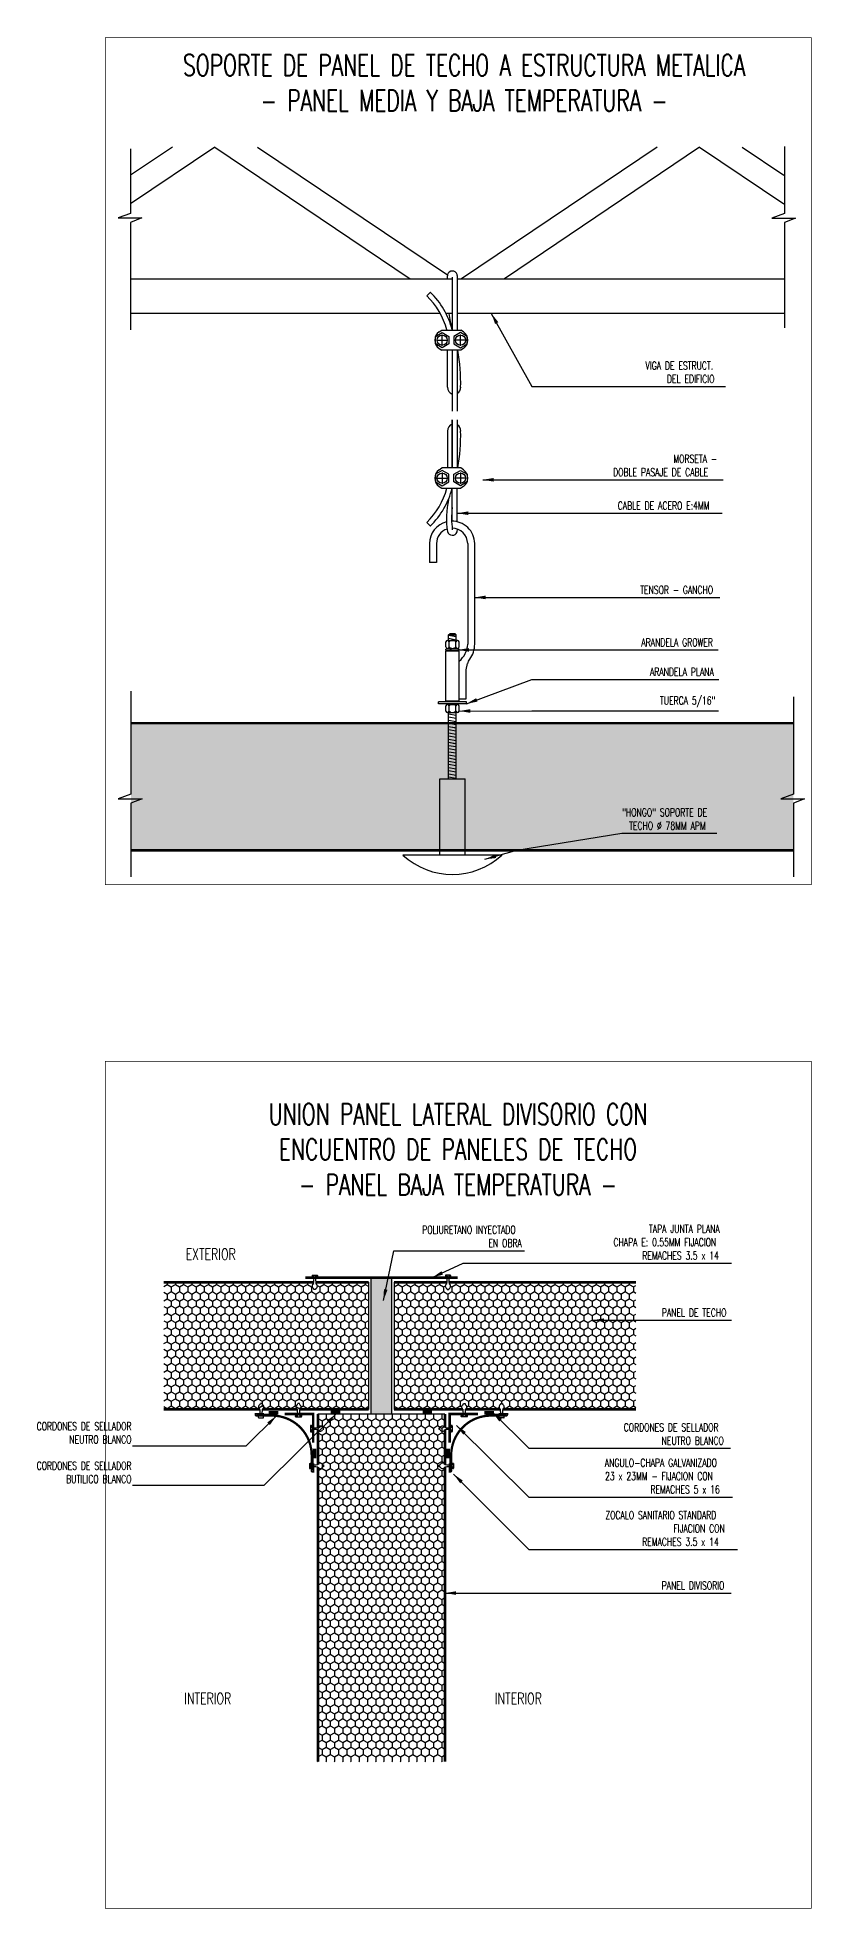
# Model space of a CAD drawing. Header units: millimetres. Extents: x -579 to 213, y -67 to 509.
# Drawn here: x -578.8 to -469.2, y -46.6 to 218.5 of the extents above; entities that cross this region are included whole.
import ezdxf

# ---------------------------------------------------------------- set-up
doc = ezdxf.new("R2010")
doc.units = ezdxf.units.MM
doc.header["$LTSCALE"] = 0.1
for name, color, linetype in [('D-01', 1, 'Continuous'), ('D-02', 2, 'Continuous'), ('D-03', 3, 'Continuous'), ('D-CUADRO', 252, 'Continuous'), ('D-GRIS', 252, 'Continuous'), ('D-TXT', 7, 'Continuous'), ('DC-TEXTO', 7, 'Continuous'), ('DC-VISTAS', 7, 'Continuous')]:
    doc.layers.add(name, color=color, linetype=linetype)
doc.styles.add('ROMANS', font='romans.shx', dxfattribs={"width": 0.7})
doc.dimstyles.new('FLECHAS-DET-1-5', dxfattribs={"dimscale": 0.035, "dimtxt": 180, "dimasz": 250, "dimexe": 50, "dimexo": 200, "dimgap": 80, "dimtad": 1, "dimdec": 3, "dimzin": 0, "dimdsep": 46, "dimtxsty": 'ROMANS', "dimblk1": 'OBLIQUE', "dimblk2": 'OBLIQUE', "dimsah": 1, "dimcen": 0.09, "dimdle": 20, "dimclrd": 256, "dimclre": 8, "dimclrt": 7, "dimadec": 0, "dimazin": 0, "dimtfac": 1, "dimtdec": 3, "dimtmove": 1, "dimatfit": 1, "dimfxl": 1, "dimtolj": 1, "dimtzin": 0, "dimarcsym": 0})
pattern_1 = [(270, (-3422.207, -579.4686), (3.2475952, -5.625), [3.75, -7.5]), (30, (-3422.207, -579.4686), (3.2475953, 5.625), [3.75, -7.5]), (330, (-3422.207, -579.4686), (6.4951905, -1e-08), [-7.5, 3.75])]

# ---------------------------------------------------------------- blocks, each defined once
blk = doc.blocks.new('_OBLIQUE')
at = {"color": 0, "linetype": 'ByBlock'}
blk.add_line((-0.5, -0.5), (0.5, 0.5), dxfattribs=at)
blk = doc.blocks.new('D11')
at = {"layer": 'D-GRIS'}
h = blk.add_hatch(dxfattribs=at)
h.set_pattern_fill('HONEY', color=256, scale=30, angle=-90, style=0)
h.set_pattern_definition(pattern_1)
h.paths.add_polyline_path([(161.3, -225.5), (161.3, -125.5), (119.6, -125.5, 0.005239), (119.7, -126.6, -0.614684), (119.8, -130.4, 0.18662), (119.5, -131.2), (118.2, -131.2, 0.18662), (118, -130.4, -0.615141), (118, -126.6, 0.005288), (118.1, -125.5), (0, -125.5), (0, -225.5)])
h = blk.add_hatch(dxfattribs=at)
h.set_pattern_fill('HONEY', color=256, scale=8, style=0)
h.set_pattern_definition([(0, (-4771.7599, 1033.7675), (1.5, 0.8660254), [1, -2]), (120, (-4771.7599, 1033.7675), (-1.5, 0.8660254), [1, -2]), (60, (-4771.7599, 1033.7675), (3e-09, 1.7320508), [-2, 1])])
h.paths.add_polyline_path([(179.2, -121.8), (163.3, -121.8), (163.3, -229.3), (179.2, -229.3)])
h = blk.add_hatch(dxfattribs=at)
h.set_pattern_fill('HONEY', color=256, scale=30, angle=-90, style=0)
h.set_pattern_definition(pattern_1)
h.paths.add_polyline_path([(371.6, -125.5), (224.4, -125.5, 0.005288), (224.6, -126.6, -0.615141), (224.6, -130.4, 0.18662), (224.3, -131.2), (223.1, -131.2, 0.18662), (222.8, -130.4, -0.614684), (222.8, -126.6, 0.005239), (222.9, -125.5), (181.3, -125.5), (181.3, -225.5), (235.5, -225.5, -0.601012), (235.6, -221.8, 0.18662), (235.8, -220.9), (237.1, -220.9, 0.18662), (237.4, -221.8, -0.601012), (237.4, -225.5), (265, -225.5, -0.604849), (265, -221.8, 0.18662), (265.3, -220.9), (266.5, -220.9, 0.18662), (266.8, -221.8, -0.604849), (266.8, -225.5), (371.6, -225.5)])
h = blk.add_hatch(dxfattribs=at)
h.set_pattern_fill('HONEY', color=256, scale=30, angle=-90, style=0)
h.set_pattern_definition([(270, (-1825.8667, -634.2946), (3.247595, -5.625), [3.75, -7.5]), (30, (-1825.8667, -634.2946), (3.2475953, 5.625), [3.75, -7.5]), (330, (-1825.8667, -634.2946), (6.4951905, -1e-08), [-7.5, 3.75])])
h.paths.add_polyline_path([(121.3, -502.8), (221.3, -502.8), (221.3, -229.2), (121.3, -229.2)])
at = {"layer": 'D-01'}
for p, q in [((161.3, -225.5), (161.3, -125.5)), ((163.3, -229.3), (163.3, -121.8)), ((179.2, -121.8), (179.2, -229.3)), ((181.3, -125.5), (181.3, -225.5)), ((221.3, -229.3), (121.3, -229.3))]:
    blk.add_line(p, q, dxfattribs=at)
for points, const_width in [([(118.1, -125.5), (0, -125.5)], 2), ([(111.3, -121.8), (132, -121.8), (132, -121.8), (210.5, -121.8), (210.5, -121.8), (231.2, -121.8)], 2), ([(161.3, -125.5), (119.6, -125.5)], 2), ([(181.3, -125.5), (222.9, -125.5)], 2), ([(222.9, -125.5), (181.3, -125.5)], 2), ([(224.4, -125.5), (371.6, -125.5)], 2), ([(0, -225.5), (75.7, -225.5)], 2), ([(77.5, -225.5), (105.1, -225.5)], 2), ([(90.2, -228.2), (82.6, -228.2)], 3), ([(95.2, -229.2), (117.6, -229.2), (117.6, -251.6)], 2), ([(107, -225.5), (161.3, -225.5)], 2), ([(121.3, -229.2), (121.3, -239.7)], 2), ([(131.3, -227.5), (138.9, -227.5)], 3), ([(235.6, -225.5), (181.3, -225.5)], 2), ([(211.2, -227.5), (203.7, -227.5)], 3), ([(221.3, -239.7), (221.3, -229.2)], 2), ([(247.3, -229.2), (225, -229.2), (225, -251.6)], 2), ([(265, -225.5), (237.4, -225.5)], 2), ([(252.3, -228.2), (259.9, -228.2)], 3), ([(371.6, -225.5), (266.8, -225.5)], 2), ([(121.3, -241.6), (121.3, -269.1)], 2), ([(221.3, -269.1), (221.3, -241.6)], 2), ([(118.6, -256.4), (118.6, -264)], 3), ([(223.9, -256.4), (223.9, -264)], 3), ([(121.3, -270.9), (121.3, -502.8)], 2), ([(221.3, -502.8), (221.3, -270.9)], 2)]:
    blk.add_lwpolyline(points, dxfattribs=dict(at, const_width=const_width))
at = {"layer": 'D-01', "const_width": 1.8}
for points in [[(116.4, -262.8), (117, -262.8), (117, -268.8), (117.6, -268.8), (117.6, -274.5), (117.2, -274.5, -0.414214), (116.4, -273.6), (116.4, -261.6, 0.414214), (85.2, -230.4), (73.1, -230.4, -0.414214), (72.3, -229.5), (72.3, -229.2), (78, -229.2), (78, -229.8), (84, -229.8), (84, -230.4)], [(226.2, -262.8), (225.6, -262.8), (225.6, -268.8), (225, -268.8), (225, -274.5), (225.3, -274.5, 0.414214), (226.2, -273.6), (226.2, -261.6, -0.414214), (257.4, -230.4), (269.4, -230.4, 0.414214), (270.2, -229.5), (270.2, -229.2), (264.6, -229.2), (264.6, -229.8), (258.6, -229.8), (258.6, -230.4)]]:
    blk.add_lwpolyline(points, format="xyb", dxfattribs=at)
at = {"layer": 'D-GRIS'}
for p, q in [((116.9, -120.1), (116.9, -120.6)), ((117.1, -119.9), (120.7, -119.9)), ((117.1, -120.8), (118.4, -120.8)), ((119.5, -131.2), (118.2, -131.2)), ((119.4, -120.8), (120.7, -120.8)), ((120.9, -120.1), (120.9, -120.6)), ((221.7, -120.1), (221.7, -120.6)), ((225.5, -119.9), (221.9, -119.9)), ((223.2, -120.8), (221.9, -120.8)), ((223.1, -131.2), (224.3, -131.2)), ((225.5, -120.8), (224.2, -120.8)), ((225.7, -120.1), (225.7, -120.6)), ((74.6, -232), (74.6, -231.5)), ((74.8, -230.7), (76.1, -230.7)), ((74.8, -232.2), (78.4, -232.2)), ((77.3, -220.9), (76, -220.9)), ((76.1, -230.2), (76.1, -230.7)), ((77.1, -230.2), (77.1, -230.7)), ((77.1, -230.7), (78.4, -230.7)), ((78.6, -232), (78.6, -231.5)), ((103.6, -231), (103.6, -230.5)), ((103.8, -230.2), (105.4, -230.2)), ((103.8, -231.3), (108.3, -231.3)), ((106.7, -220.9), (105.4, -220.9)), ((105.4, -229.6), (105.4, -230.2)), ((106.7, -229.6), (106.7, -230.2)), ((106.7, -230.2), (108.3, -230.2)), ((108.6, -231), (108.6, -230.5)), ((234, -231), (234, -230.5)), ((235.8, -230.2), (234.2, -230.2)), ((238.7, -231.3), (234.2, -231.3)), ((235.8, -220.9), (237.1, -220.9)), ((235.8, -229.6), (235.8, -230.2)), ((237.1, -229.6), (237.1, -230.2)), ((238.7, -230.2), (237.1, -230.2)), ((239, -231), (239, -230.5)), ((263.9, -232), (263.9, -231.5)), ((265.4, -230.7), (264.1, -230.7)), ((267.7, -232.2), (264.1, -232.2)), ((265.3, -220.9), (266.5, -220.9)), ((265.4, -230.2), (265.4, -230.7)), ((266.4, -230.2), (266.4, -230.7)), ((267.7, -230.7), (266.4, -230.7)), ((267.9, -232), (267.9, -231.5)), ((115.5, -238.4), (115.5, -242.9)), ((115.7, -238.2), (116.3, -238.2)), ((115.7, -243.2), (116.3, -243.2)), ((116.5, -238.4), (116.5, -240.1)), ((117.2, -240.1), (116.5, -240.1)), ((116.5, -241.3), (116.5, -242.9)), ((117.2, -241.3), (116.5, -241.3)), ((125.8, -241.3), (125.8, -240.1)), ((216.7, -241.3), (216.7, -240.1)), ((225.3, -240.1), (226, -240.1)), ((225.3, -241.3), (226, -241.3)), ((226, -238.4), (226, -240.1)), ((226, -241.3), (226, -242.9)), ((226.8, -238.2), (226.2, -238.2)), ((226.8, -243.2), (226.2, -243.2)), ((227.1, -238.4), (227.1, -242.9)), ((114.6, -268.2), (114.6, -271.8)), ((114.8, -268), (115.2, -268)), ((114.8, -272), (115.2, -272)), ((115.4, -268.2), (115.4, -269.5)), ((115.4, -270.5), (115.4, -271.8)), ((125.9, -270.6), (125.9, -269.4)), ((216.7, -270.6), (216.7, -269.4)), ((227.1, -268.2), (227.1, -269.5)), ((227.1, -270.5), (227.1, -271.8)), ((227.8, -268), (227.3, -268)), ((227.8, -272), (227.3, -272)), ((228, -268.2), (228, -271.8))]:
    blk.add_line(p, q, dxfattribs=at)
for centre, radius, start, end in [((118.9, -128.5), 2.12, 114.9234, 243.0416), ((117.1, -120.1), 0.2, 90, 180), ((117.1, -120.6), 0.2, 180, 270), ((65.3, -120.2), 53, 352.9551, 359.3225), ((117, -131.2), 1.22, 357.019, 39.3028), ((173, -120.1), 53.6, 180.7283, 187.0303), ((120.7, -131.2), 1.22, 140.6972, 182.981), ((118.8, -128.5), 2.12, 296.9584, 65.0766), ((120.7, -120.1), 0.2, 0, 90), ((120.7, -120.6), 0.2, 270, 360), ((223.7, -128.5), 2.12, 114.9234, 243.0416), ((221.9, -120.1), 0.2, 90, 180), ((221.9, -120.6), 0.2, 180, 270), ((169.6, -120.1), 53.6, 352.9697, 359.2717), ((221.8, -131.2), 1.22, 357.019, 39.3028), ((277.2, -120.2), 53, 180.6775, 187.0449), ((225.5, -131.2), 1.22, 140.6972, 182.981), ((223.6, -128.5), 2.12, 296.9584, 65.0766), ((225.5, -120.1), 0.2, 0, 90), ((225.5, -120.6), 0.2, 270, 0), ((76.7, -223.6), 2.12, 116.9584, 245.0766), ((74.8, -231.5), 0.2, 90, 180), ((74.8, -232), 0.2, 180, 270), ((74.8, -221), 1.22, 320.6972, 2.981), ((16.7, -232.6), 59.4, 1.8473, 6.8933), ((136.5, -232.6), 59.4, 173.1067, 178.1527), ((78.5, -221), 1.22, 177.019, 219.3028), ((76.6, -223.6), 2.12, 294.9234, 63.0416), ((78.4, -231.5), 0.2, 0, 90), ((78.4, -232), 0.2, 270, 360), ((103.8, -230.5), 0.25, 90, 180), ((103.8, -231), 0.25, 180, 270), ((106.1, -223.7), 2.12, 116.9584, 245.0766), ((104.2, -221), 1.22, 320.6972, 2.981), ((73.5, -229.2), 31.9, 359.3594, 6.5542), ((107.9, -221), 1.22, 177.019, 219.3028), ((132.3, -229.2), 25.6, 171.5786, 180.7515), ((106, -223.7), 2.12, 294.9234, 63.0416), ((108.3, -230.5), 0.25, 0, 90), ((108.3, -231), 0.25, 270, 360), ((234.2, -230.5), 0.25, 90, 180), ((234.2, -231), 0.25, 180, 270), ((236.5, -223.7), 2.12, 116.9584, 245.0766), ((234.6, -221), 1.22, 320.6972, 2.981), ((210.2, -229.2), 25.6, 359.2485, 8.4214), ((238.3, -221), 1.22, 177.019, 219.3028), ((269, -229.2), 31.9, 173.4458, 180.6406), ((236.4, -223.7), 2.12, 294.9234, 63.0416), ((238.7, -230.5), 0.25, 360, 90), ((238.7, -231), 0.25, 270, 360), ((266, -223.6), 2.12, 116.9584, 245.0766), ((264.1, -231.5), 0.2, 90, 180), ((264.1, -232), 0.2, 180, 270), ((264.1, -221), 1.22, 320.6972, 2.981), ((206, -232.6), 59.4, 1.8473, 6.8933), ((325.8, -232.6), 59.4, 173.1067, 178.1527), ((267.7, -221), 1.22, 177.019, 219.3028), ((265.8, -223.6), 2.12, 294.9234, 63.0416), ((267.7, -231.5), 0.2, 360, 90), ((267.7, -232), 0.2, 270, 360), ((115.7, -238.4), 0.25, 90, 180), ((115.7, -242.9), 0.25, 180, 270), ((116.3, -238.4), 0.25, 0, 90), ((116.3, -242.9), 0.25, 270, 0), ((117.5, -208.2), 31.9, 269.3594, 276.5542), ((117.5, -266.9), 25.6, 81.5786, 90.7515), ((123.1, -240.8), 2.12, 26.9584, 155.0766), ((123.1, -240.6), 2.12, 204.9234, 333.0416), ((125.8, -238.8), 1.22, 230.6972, 272.981), ((125.8, -242.5), 1.22, 87.019, 129.3028), ((216.8, -238.8), 1.22, 267.019, 309.3028), ((216.8, -242.5), 1.22, 50.6972, 92.981), ((219.4, -240.8), 2.12, 24.9234, 153.0416), ((219.4, -240.6), 2.12, 206.9584, 335.0766), ((225, -266.9), 25.6, 89.2485, 98.4214), ((225, -208.2), 31.9, 263.4458, 270.6406), ((226.2, -238.4), 0.25, 90, 180), ((226.2, -242.9), 0.25, 180, 270), ((226.8, -238.4), 0.25, 0, 90), ((226.8, -242.9), 0.25, 270, 0), ((114.8, -268.2), 0.2, 90, 180), ((114.8, -271.8), 0.2, 180, 270), ((115.2, -268.2), 0.2, 0, 90), ((115.2, -271.8), 0.2, 270, 360), ((114.8, -216.4), 53, 270.6775, 277.0449), ((114.7, -324.1), 53.6, 82.9697, 89.2717), ((123.1, -270), 2.12, 26.9584, 155.0766), ((123.1, -269.9), 2.12, 204.9234, 333.0416), ((125.8, -268.1), 1.22, 230.6972, 272.981), ((125.8, -271.8), 1.22, 87.019, 129.3028), ((216.7, -268.1), 1.22, 267.019, 309.3028), ((216.7, -271.8), 1.22, 50.6972, 92.981), ((219.4, -270), 2.12, 24.9234, 153.0416), ((219.4, -269.9), 2.12, 206.9584, 335.0766), ((227.7, -216.4), 53, 262.9551, 269.3225), ((227.8, -324.1), 53.6, 90.7283, 97.0303), ((227.3, -268.2), 0.2, 90, 180), ((227.3, -271.8), 0.2, 180, 270), ((227.8, -268.2), 0.2, 0, 90), ((227.8, -271.8), 0.2, 270, 0)]:
    blk.add_arc(centre, radius, start, end, dxfattribs=at)
at = {"layer": 'DC-TEXTO', "color": 2}
blk.add_line((13.9, -448), (13.9, -448), dxfattribs=at)
at = {"layer": 'DC-VISTAS', "const_width": 2}
blk.add_lwpolyline([(289.2, -125.5), (224.4, -125.5)], dxfattribs=at)
at = {"layer": 'D-TXT', "style": 'ROMANS'}
for s, insert, char_height, attachment_point in [('\\pi-81.27;POLIURETANO INYECTADO\\P\\pi-29.19;EN OBRA', (284.7, -97.8), 6.3, 7), ('\\pi-63.63;TAPA JUNTA PLANA\\P\\pi-91.56;CHAPA E: 0.55MM FIJACION\\P\\pi-68.88;REMACHES 3.5 x 14', (445.5, -107.6), 6.3, 7), ('EXTERIOR', (17.2, -98.9), 9, 1), ('PANEL DE TECHO', (392, -152.5), 6.3, 7), ('CORDONES DE SELLADOR\\PNEUTRO BLANCO', (-25.4, -244), 6.3, 6), ('\\pi-83.79;CORDONES DE SELLADOR\\P\\pi-53.97;NEUTRO BLANCO', (445.8, -253.3), 6.3, 7), ('\\pi-98.28;ANGULO-CHAPA GALVANIZADO\\P\\pi-98.07;23 x 23MM - FIJACION CON \\P\\pi-62.37;REMACHES 5 x 16', (445.4, -291.7), 6.3, 7), ('CORDONES DE SELLADOR\\PBUTILICO BLANCO', (-25.4, -275.1), 6.3, 6), ('\\pi-97.86;ZOCALO SANITARIO STANDARD\\P\\pi-44.31;FIJACION CON \\P\\pi-68.88;REMACHES 3.5 x 14', (445.4, -332.9), 6.3, 7), ('PANEL DIVISORIO', (391.9, -367.3), 6.3, 7), ('INTERIOR', (16.1, -448.6), 9, 1), ('INTERIOR', (260.6, -448.6), 9, 1)]:
    blk.add_mtext(s, dxfattribs=dict(at, insert=insert, char_height=char_height, attachment_point=attachment_point))
at = {"layer": 'D-01', "annotation_type": 0, "has_hookline": 1}
for points, hookline_direction, text_width in [([(172.9, -139.7), (181, -100.6), (202.2, -100.6)], 0, 81.3), ([(211.2, -121.8), (235.6, -110.4), (354.7, -110.4)], 0, 91.6), ([(337.8, -155.3), (389.2, -155.3)], 0, 57.1), ([(135.5, -229.2), (78.8, -285.5), (59.8, -285.5)], 1, 83.8), ([(88.7, -230.6), (64.7, -254.4), (59.8, -254.4)], 1, 83.8), ([(258.9, -227.9), (287.2, -256.1), (361.8, -256.1)], 0, 83.8), ([(230.5, -238.2), (287.2, -294.5), (348.9, -294.5)], 0, 98.3), ([(228.1, -276.4), (287.2, -335.7), (353.2, -335.7)], 0, 97.9), ([(221.3, -370.1), (276.3, -370.1), (391.8, -370.1)], 0, 54.4)]:
    blk.add_leader(points, dimstyle='FLECHAS-DET-1-5', override={"dimgap": 80, "dimtad": 1}, dxfattribs=dict(at, hookline_direction=hookline_direction, text_width=text_width))
blk = doc.blocks.new('DETALLE TECHO')
at = {"layer": 'D-GRIS'}
h = blk.add_hatch(dxfattribs=at)
h.set_pattern_fill('HONEY', color=9, scale=30, style=0)
h.set_pattern_definition([(0, (-8010.1385, -665.641), (5.625, 3.2475952), [3.75, -7.5]), (120, (-8010.1385, -665.641), (-5.625, 3.2475953), [3.75, -7.5]), (60, (-8010.1385, -665.641), (1e-08, 6.4951905), [-7.5, 3.75])])
h.paths.add_polyline_path([(0.7, -665.3), (522.2, -665.3), (522.2, -565.3), (0.7, -565.3)])
at = {"layer": 'D-01'}
for p, q in [((66.9, -111.9), (0.5, -156.6)), ((33.4, -111.9), (0.5, -134)), ((66.9, -111.9), (220.5, -215.4)), ((100.3, -111.9), (249.8, -212.4)), ((414.8, -111.9), (260.8, -215.4)), ((448.3, -111.9), (294.7, -215.4)), ((448.3, -111.9), (514.7, -156.6)), ((481.8, -111.9), (514.7, -134)), ((253.6, -214.3), (253.6, -255.8)), ((253.6, -219.3), (253.6, -246.3)), ((257.6, -212.8), (257.6, -255.8)), ((239.9, -263.8), (239.9, -263.8)), ((241.2, -263.8), (250.2, -263.8)), ((243.3, -257.2), (245.5, -255.8)), ((245.5, -255.8), (260.3, -255.8)), ((245.7, -268.3), (245.7, -259.3)), ((264.6, -263.8), (255.6, -263.8)), ((260.1, -268.3), (260.1, -259.3)), ((262.5, -257.2), (260.3, -255.8)), ((263.5, -263.8), (263.5, -263.8)), ((265.9, -263.8), (265.9, -263.8)), ((243.3, -270.3), (245.5, -271.8)), ((260.3, -271.8), (245.5, -271.8)), ((250, -300.8), (250, -271.8)), ((253.6, -271.8), (253.6, -319.8)), ((257.6, -271.8), (257.6, -319.8)), ((262.5, -270.3), (260.3, -271.8)), ((250, -335.4), (250, -364.4)), ((253.6, -364.4), (253.6, -326.4)), ((253.6, -326.4), (253.6, -364.4)), ((257.6, -326.4), (257.6, -364.4)), ((243.3, -365.8), (245.5, -364.4)), ((260.3, -364.4), (245.5, -364.4)), ((245.7, -367.9), (245.7, -376.9)), ((260.1, -367.9), (260.1, -376.9)), ((262.5, -365.8), (260.3, -364.4)), ((239.9, -372.4), (239.9, -372.4)), ((241.2, -372.4), (250.2, -372.4)), ((243.3, -378.9), (245.5, -380.4)), ((245.5, -380.4), (260.3, -380.4)), ((253.6, -406.3), (253.6, -380.4)), ((253.6, -406.3), (253.6, -380.4)), ((264.6, -372.4), (255.6, -372.4)), ((257.6, -406.8), (257.6, -380.4)), ((262.5, -378.9), (260.3, -380.4)), ((263.5, -372.4), (263.5, -372.4)), ((265.9, -372.4), (265.9, -372.4)), ((233.6, -407.2), (236.4, -410.1)), ((235.7, -423.9), (235.7, -438.9)), ((241.2, -423.9), (241.2, -438.9)), ((257.4, -414.7), (257.7, -412.6)), ((265.8, -423.9), (265.8, -503.2)), ((271.3, -503.2), (271.3, -424.1)), ((241.2, -438.9), (235.7, -438.9)), ((251.4, -500.1), (249.9, -500.1)), ((250.8, -495.8), (251.9, -494.6)), ((250.8, -495.8), (256.8, -495.8)), ((250.8, -500.1), (250.8, -495.8)), ((256.8, -497.3), (250.8, -496.3)), ((256.8, -499.8), (250.8, -498.7)), ((251.2, -500.1), (256.5, -500.1)), ((251.2, -500.1), (256.5, -500.1)), ((251.9, -494.6), (255.8, -494.6)), ((256.8, -495.8), (255.8, -494.6)), ((257.8, -500.1), (256.3, -500.1)), ((256.8, -500.1), (256.8, -495.8)), ((252, -506.7), (248.5, -507)), ((248.6, -508), (248.5, -507)), ((248.6, -505.3), (248.6, -501.3)), ((252, -507.7), (248.6, -508)), ((248.6, -508), (250.8, -508)), ((248.6, -548), (248.6, -508.5)), ((259.1, -508.5), (248.6, -508.5)), ((251.4, -506.5), (249.9, -506.5)), ((250.8, -506.8), (250.8, -506.5)), ((250.8, -508.5), (250.8, -507.8)), ((251.2, -505.3), (251.2, -501.3)), ((251.2, -506.5), (256.5, -506.5)), ((251.2, -506.5), (256.5, -506.5)), ((252, -506.7), (252, -507.7)), ((256.1, -507.1), (252.3, -506.5)), ((256.1, -507.1), (252.3, -506.5)), ((259, -507), (252.5, -507.3)), ((252.5, -507.3), (252.6, -508.3)), ((259.1, -508), (252.6, -508.3)), ((257.8, -506.5), (256.3, -506.5)), ((256.5, -505.3), (256.5, -501.3)), ((256.8, -507.1), (256.8, -506.5)), ((259, -507), (256.8, -507)), ((256.8, -508.5), (256.8, -508.1)), ((259.1, -508), (259, -507)), ((259.1, -505.3), (259.1, -501.3)), ((259.1, -548), (259.1, -508.5)), ((265.5, -518.4), (264.3, -523.3)), ((264.3, -523.3), (264.3, -546.3)), ((242.8, -550), (242.8, -548.5)), ((264.8, -548.5), (242.8, -548.5)), ((264.8, -550), (242.8, -550)), ((259.1, -548), (248.6, -548)), ((248.6, -555.7), (248.6, -551.6)), ((251.4, -550.5), (249.9, -550.5)), ((251.4, -556.8), (249.9, -556.8)), ((250.8, -548.5), (250.8, -548)), ((250.8, -550.5), (250.8, -550)), ((250.8, -609), (250.8, -556.8)), ((256.8, -559.2), (250.8, -558.1)), ((251.2, -550.5), (256.5, -550.5)), ((251.2, -550.5), (256.5, -550.5)), ((251.2, -555.7), (251.2, -551.6)), ((251.2, -556.8), (256.5, -556.8)), ((251.2, -556.8), (256.5, -556.8)), ((257.8, -550.5), (256.3, -550.5)), ((257.8, -556.8), (256.3, -556.8)), ((256.5, -555.7), (256.5, -551.6)), ((256.8, -548.5), (256.8, -548)), ((256.8, -550.5), (256.8, -550)), ((256.8, -609), (256.8, -556.8)), ((264.3, -546.3), (259.1, -546.3)), ((259.1, -555.7), (259.1, -551.6)), ((264.8, -550), (264.8, -548.5)), ((256.8, -561.7), (250.8, -560.6)), ((256.8, -564.2), (250.8, -563.1)), ((256.8, -566.6), (250.8, -565.6)), ((255.6, -569), (250.8, -568.1)), ((256.8, -569.1), (250.8, -568.1)), ((256.8, -571.6), (250.8, -570.6)), ((256.8, -574.1), (250.8, -573.1)), ((256.8, -576.6), (250.8, -575.5)), ((256.8, -579.1), (250.8, -578)), ((255.6, -581.5), (250.8, -580.5)), ((256.8, -581.6), (250.8, -580.5)), ((256.8, -584), (250.8, -583)), ((256.8, -586.5), (250.8, -585.5)), ((256.8, -589), (250.8, -588)), ((256.8, -591.5), (250.8, -590.4)), ((256.8, -591.5), (250.8, -590.4)), ((256.8, -591.5), (250.8, -590.4)), ((255.6, -593.9), (250.8, -592.9)), ((256.8, -594), (250.8, -592.9)), ((256.8, -594), (250.8, -592.9)), ((256.8, -594), (250.8, -592.9)), ((256.8, -596.5), (250.8, -595.4)), ((256.8, -596.5), (250.8, -595.4)), ((256.8, -596.5), (250.8, -595.4)), ((256.8, -598.9), (250.8, -597.9)), ((256.8, -598.9), (250.8, -597.9)), ((256.8, -598.9), (250.8, -597.9)), ((256.8, -601.4), (250.8, -600.4)), ((256.8, -601.4), (250.8, -600.4)), ((256.8, -601.4), (250.8, -600.4)), ((256.8, -603.9), (250.8, -602.9)), ((256.8, -603.9), (250.8, -602.9)), ((256.8, -603.9), (250.8, -602.9)), ((243.8, -669), (243.8, -609)), ((243.8, -609), (263.8, -609)), ((256.8, -606.4), (250.8, -605.4)), ((256.8, -606.4), (250.8, -605.4)), ((256.8, -608.9), (250.8, -607.8)), ((256.8, -608.9), (250.8, -607.8)), ((263.8, -669), (263.8, -609)), ((214.8, -669), (292.8, -669))]:
    blk.add_line(p, q, dxfattribs=at)
for points in [[(245.7, -257.8), (250.9, -260.8), (250.9, -266.8), (245.7, -269.8), (240.5, -266.8), (240.5, -260.8)], [(260.1, -257.8), (254.9, -260.8), (254.9, -266.8), (260.1, -269.8), (265.3, -266.8), (265.3, -260.8)], [(245.7, -378.4), (250.9, -375.4), (250.9, -369.4), (245.7, -366.4), (240.5, -369.4), (240.5, -375.4)], [(260.1, -378.4), (254.9, -375.4), (254.9, -369.4), (260.1, -366.4), (265.3, -369.4), (265.3, -375.4)]]:
    blk.add_lwpolyline(points, close=True, dxfattribs=at)
at = {"layer": 'D-01', "const_width": 2}
for points in [[(522.2, -565.3), (0.7, -565.3)], [(0.7, -665.3), (522.2, -665.3)]]:
    blk.add_lwpolyline(points, dxfattribs=at)
at = {"layer": 'D-01'}
for centre in [(245.7, -263.8), (260.1, -263.8), (245.7, -372.4), (260.1, -372.4)]:
    blk.add_circle(centre, 4, dxfattribs=at)
for centre, radius, start, end in [((385.3, -224.6), 136, 174.7621, 176.1016), ((253.7, -213.4), 4.02, 18.8987, 162.2587), ((320.7, -222.7), 67.6, 172.8543, 173.7629), ((255.6, -212.8), 2, 0, 18.8987), ((192.6, -271.2), 58.9, 15.2294, 45.9171), ((192.6, -271.2), 62.9, 14.2392, 45.9171), ((385.3, -221.8), 136, 188.8447, 194.4723), ((247.8, -263.8), 7.93, 124.4216, 235.5784), ((258, -263.8), 7.93, 304.4216, 55.5784), ((118.5, -297), 141.8, 358.3842, 10.2594), ((256, -300.8), 6, 180, 246.6636), ((254.3, -300.7), 6, 303.2149, 0), ((256, -335.4), 6, 113.3364, 180), ((254.3, -335.4), 6, 0, 56.7851), ((118.5, -339.1), 141.8, 349.7406, 1.6158), ((247.8, -372.4), 7.93, 124.4216, 235.5784), ((258, -372.4), 7.93, 304.4216, 55.5784), ((192.6, -364.9), 58.9, 314.0829, 344.7706), ((192.6, -364.9), 62.9, 314.0829, 345.7608), ((320.7, -404), 71.6, 168.205, 188.4441), ((320.7, -404), 67.6, 172.8543, 187.6355), ((253.5, -424.1), 17.8, 104.2883, 179.2026), ((253.5, -424.1), 17.8, 0.7974, 91.3064), ((253.5, -424.1), 12.3, 1.1547, 89.9395), ((253.5, -424.1), 12.3, 108.7094, 178.8453), ((253.7, -413.3), 4.02, 197.7413, 338.5686), ((249.9, -501.5), 1.33, 8.7974, 171.2026), ((253.8, -503.8), 3.62, 43.6028, 136.3972), ((257.8, -501.5), 1.33, 8.7974, 171.2026), ((249.9, -505.1), 1.33, 188.7974, 351.2026), ((253.8, -502.8), 3.62, 223.6028, 316.3972), ((256.5, -501.3), 3.490058081848809e-13, 244.8498, 222.7094), ((256.5, -501.3), 3.490058081848809e-13, 244.8498, 222.7094), ((257.8, -505.1), 1.33, 188.7974, 351.2026), ((256.5, -505.3), 3.490058081848809e-13, 137.2906, 115.1502), ((256.5, -505.3), 3.490058081848809e-13, 137.2906, 115.1502), ((248.1, -502.5), 17.7, 308.4011, 357.8097), ((275.2, -521), 10, 142.2089, 165.344), ((252.7, -503.4), 18.6, 321.9709, 0.6068), ((249.9, -551.8), 1.33, 8.7974, 171.2026), ((249.9, -555.5), 1.33, 188.7974, 351.2026), ((253.8, -554.1), 3.62, 43.6028, 136.3972), ((253.8, -553.2), 3.62, 223.6028, 316.3972), ((257.8, -551.8), 1.33, 8.7974, 171.2026), ((256.5, -551.6), 3.490058081848809e-13, 244.8498, 222.7094), ((256.5, -551.6), 3.490058081848809e-13, 244.8498, 222.7094), ((257.8, -555.5), 1.33, 188.7974, 351.2026), ((256.5, -555.7), 3.490058081848809e-13, 137.2906, 115.1502), ((256.5, -555.7), 3.490058081848809e-13, 137.2906, 115.1502), ((253.8, -627.3), 57.1, 226.9496, 313.0504)]:
    blk.add_arc(centre, radius, start, end, dxfattribs=at)
at = {"layer": 'D-02'}
for p, q in [((0.5, -215.4), (253.6, -215.4)), ((257.6, -215.4), (515.2, -215.4)), ((244.1, -242.7), (0.5, -242.7)), ((515.2, -242.7), (257.6, -242.7))]:
    blk.add_line(p, q, dxfattribs=at)
at = {"layer": 'D-03'}
for p, q in [((0.5, -113.3), (0.5, -164)), ((515.2, -111.3), (515.2, -164)), ((0.5, -171.1), (0.5, -255.7)), ((515.2, -171.2), (515.2, -254.1)), ((0.7, -540.1), (0.7, -621.2)), ((522.2, -544.6), (522.2, -621.2)), ((0.7, -628.3), (0.7, -686.2)), ((522.2, -628.3), (522.2, -686.2))]:
    blk.add_line(p, q, dxfattribs=at)
for points in [[(0.5, -164), (-9.4, -167.6), (9.2, -167.6), (0.5, -171.1)], [(515.2, -164), (505.3, -167.7), (523.9, -167.7), (515.2, -171.2)], [(0.7, -621.2), (-9.2, -624.8), (9.5, -624.8), (0.7, -628.3)], [(522.2, -621.2), (512.3, -624.8), (530.9, -624.8), (522.2, -628.3)]]:
    blk.add_lwpolyline(points, dxfattribs=at)
at = {"layer": 'DC-TEXTO'}
for p, q in [((233.6, -229), (236.4, -226.1)), ((253.6, -242.7), (248.7, -242.7)), ((253.6, -242.7), (248.7, -242.7))]:
    blk.add_line(p, q, dxfattribs=at)
at = {"layer": 'DC-TEXTO', "char_height": 6.3, "attachment_point": 7, "style": 'ROMANS'}
for s, insert in [('\\pi-60.27;VIGA DE ESTRUCT.\\P\\pi-46.41; DEL EDIFICIO', (466, -297.5)), ('\\pi-37.59;MORSETA - \\P\\pi-85.05;DOBLE PASAJE DE CABLE', (465.3, -370.9)), ('CABLE DE ACERO E:4MM', (383.9, -397.2)), ('TENSOR - GANCHO', (401.5, -463.5)), ('ARANDELA GROWER', (402.5, -504.8)), ('ARANDELA PLANA', (409.3, -528)), ('TUERCA 5/16"', (417.1, -552.7)), ('\\pi-74.34;"HONGO" SOPORTE DE \\P\\pi-68.88;TECHO ∅ 78MM APM', (461.7, -649.1))]:
    blk.add_mtext(s, dxfattribs=dict(at, insert=insert))
at = {"layer": 'D-01'}
blk.add_leader([(284.4, -242.7), (316.3, -300.3), (468.8, -300.3)], dimstyle='FLECHAS-DET-1-5', override={"dimgap": 80, "dimtad": 1}, dxfattribs=at)
at = {"layer": 'D-01', "annotation_type": 0, "has_hookline": 1, "hookline_direction": 0}
for points, text_width in [([(277.6, -373.7), (332.6, -373.7), (381.5, -373.7)], 85), ([(257.6, -400), (279.2, -400), (383.8, -400)], 81.9), ([(271.3, -466.3), (332.6, -466.3), (398.7, -466.3)], 65.1), ([(258.1, -507.6), (316.3, -507.6), (399.7, -507.6)], 62.8), ([(264.8, -550), (316.3, -530.8), (406.5, -530.8)], 56.5), ([(259.1, -555.7), (316.3, -555.5), (414.3, -555.5)], 48.5), ([(279.4, -672.4), (304.6, -665.3), (387.2, -651.9)], 74.3)]:
    blk.add_leader(points, dimstyle='FLECHAS-DET-1-5', override={"dimgap": 80, "dimtad": 1}, dxfattribs=dict(at, text_width=text_width))

msp = doc.modelspace()

# ---------------------------------------------------------------- linework, layer by layer
at = {"layer": 'D-CUADRO', "const_width": 0.1}
for points in [[(-569.21, 218.467), (-469.21, 218.467), (-469.21, 98.467), (-569.21, 98.467), (-569.21, 218.467)], [(-569.21, 73.467), (-469.21, 73.467), (-469.21, -46.533), (-569.21, -46.533), (-569.21, 73.467)]]:
    msp.add_lwpolyline(points, dxfattribs=at)

# ---------------------------------------------------------------- block references
for name, p, xscale, yscale, zscale in [('DETALLE TECHO', (-565.723, 223.109), 0.1800000000000635, 0.1800000000000635, 0.1800000000000635), ('D11', (-560.936, 64.733, 0.002), 0.179999999999836, 0.179999999999836, 0.179999999999836)]:
    msp.add_blockref(name, p, dxfattribs=dict(xscale=xscale, yscale=yscale, zscale=zscale))

# ---------------------------------------------------------------- texts
at = {"layer": 'D-TXT', "char_height": 3, "attachment_point": 2, "style": 'ROMANS'}
for s, insert, width in [('SOPORTE DE PANEL DE TECHO A ESTRUCTURA METALICA  \\P- PANEL MEDIA Y BAJA TEMPERATURA -', (-518.383, 216.081), 157.27959), ('UNION PANEL LATERAL DIVISORIO CON \\PENCUENTRO DE PANELES DE TECHO \\P- PANEL BAJA TEMPERATURA -', (-519.252, 67.475, 0.002), 158.00307)]:
    msp.add_mtext(s, dxfattribs=dict(at, insert=insert, width=width))

doc.saveas('drawing.dxf')
